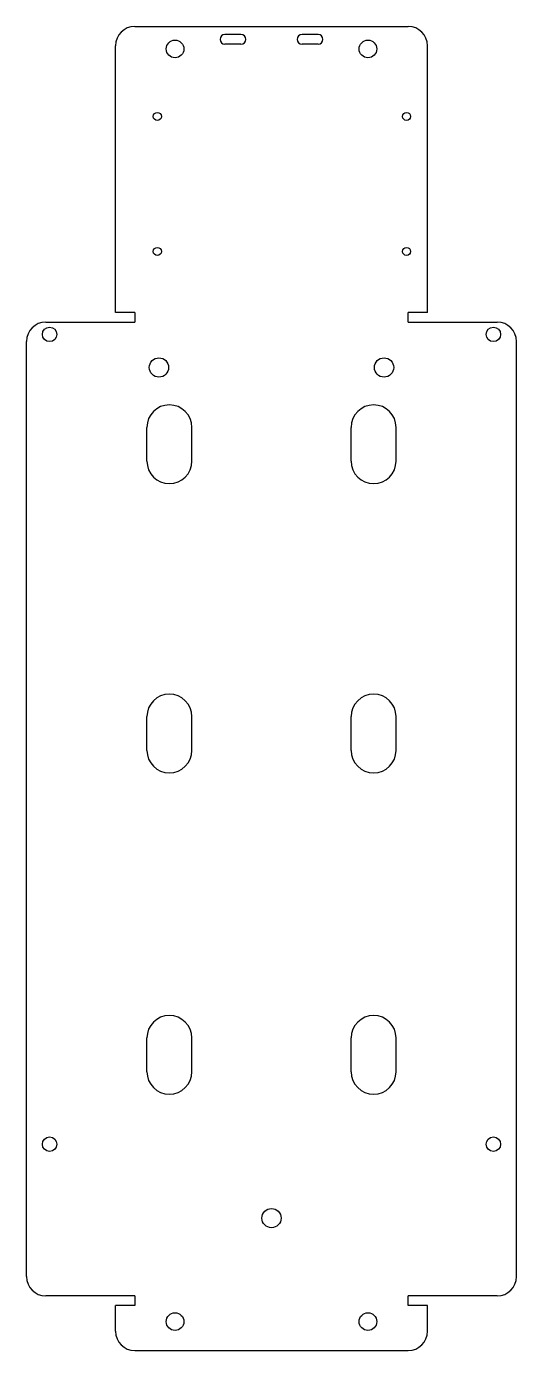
# Model space of a CAD drawing. Header units: millimetres. Extents: x -76 to 76, y -322 to 90.
import ezdxf

# ---------------------------------------------------------------- set-up
doc = ezdxf.new("R2010")
doc.units = ezdxf.units.MM

msp = doc.modelspace()

# ---------------------------------------------------------------- linework, layer by layer
for p, q in [((-42.5, 90), (42.5, 90)), ((-9.5, 87.5), (-14.5, 87.5)), ((14.5, 87.5), (9.5, 87.5)), ((-48.5, 1), (-48.5, 84)), ((-9.5, 84.5), (-14.5, 84.5)), ((14.5, 84.5), (9.5, 84.5)), ((48.5, 1), (48.5, 84)), ((-42.5, 1), (-48.5, 1)), ((-42.5, 1), (-42.5, -2)), ((48.5, 1), (42.5, 1)), ((42.5, -2), (42.5, 1)), ((-70.19, -2), (-42.5, -2)), ((42.5, -2), (70.19, -2)), ((-76.19, -299), (-76.19, -8)), ((76.19, -299), (76.19, -8)), ((-38.75, -45.25), (-38.75, -34.75)), ((-24.75, -45.25), (-24.75, -34.75)), ((24.75, -45.25), (24.75, -34.75)), ((38.75, -45.25), (38.75, -34.75)), ((-38.75, -135.25), (-38.75, -124.75)), ((-24.75, -135.25), (-24.75, -124.75)), ((24.75, -135.25), (24.75, -124.75)), ((38.75, -135.25), (38.75, -124.75)), ((-38.75, -235.25), (-38.75, -224.75)), ((-24.75, -235.25), (-24.75, -224.75)), ((24.75, -235.25), (24.75, -224.75)), ((38.75, -235.25), (38.75, -224.75)), ((-42.5, -305), (-70.19, -305)), ((-48.5, -316), (-48.5, -308)), ((-42.5, -308), (-48.5, -308)), ((-42.5, -305), (-42.5, -308)), ((70.19, -305), (42.5, -305)), ((42.5, -308), (42.5, -305)), ((48.5, -308), (42.5, -308)), ((48.5, -316), (48.5, -308)), ((-42.5, -322), (42.5, -322))]:
    msp.add_line(p, q)
for centre, radius in [((-30, 83), 2.75), ((30, 83), 2.75), ((-35.5, 62), 1.25), ((42, 62), 1.25), ((-35.5, 20), 1.25), ((42, 20), 1.25), ((-68.99, -5.8), 2.25), ((68.99, -5.8), 2.25), ((-35, -16.1), 3), ((35, -16.1), 3), ((-68.99, -257.8), 2.25), ((68.99, -257.8), 2.25), ((0, -280.8), 3), ((-30, -313), 2.75), ((30, -313), 2.75)]:
    msp.add_circle(centre, radius)
for centre, radius, start, end in [((-42.5, 84), 6, 90, 180), ((-14.5, 86), 1.5, 90, 270), ((-9.5, 86), 1.5, -90, 90), ((9.5, 86), 1.5, 90, 270), ((14.5, 86), 1.5, -90, 90), ((42.5, 84), 6, 0, 90), ((-70.19, -8), 6, 90, 180), ((70.19, -8), 6, 0, 90), ((-31.75, -34.75), 7, 0, 180), ((31.75, -34.75), 7, 0, 180), ((-31.75, -45.25), 7, 180, 360), ((31.75, -45.25), 7, 180, 360), ((-31.75, -124.75), 7, 0, 180), ((31.75, -124.75), 7, 0, 180), ((-31.75, -135.25), 7, 180, 360), ((31.75, -135.25), 7, 180, 360), ((-31.75, -224.75), 7, 0, 180), ((31.75, -224.75), 7, 0, 180), ((-31.75, -235.25), 7, 180, 360), ((31.75, -235.25), 7, 180, 360), ((-70.19, -299), 6, -180, -90), ((70.19, -299), 6, 270, 360), ((-42.5, -316), 6, 180, 270), ((42.5, -316), 6, -90, 0)]:
    msp.add_arc(centre, radius, start, end)

doc.saveas('drawing.dxf')
